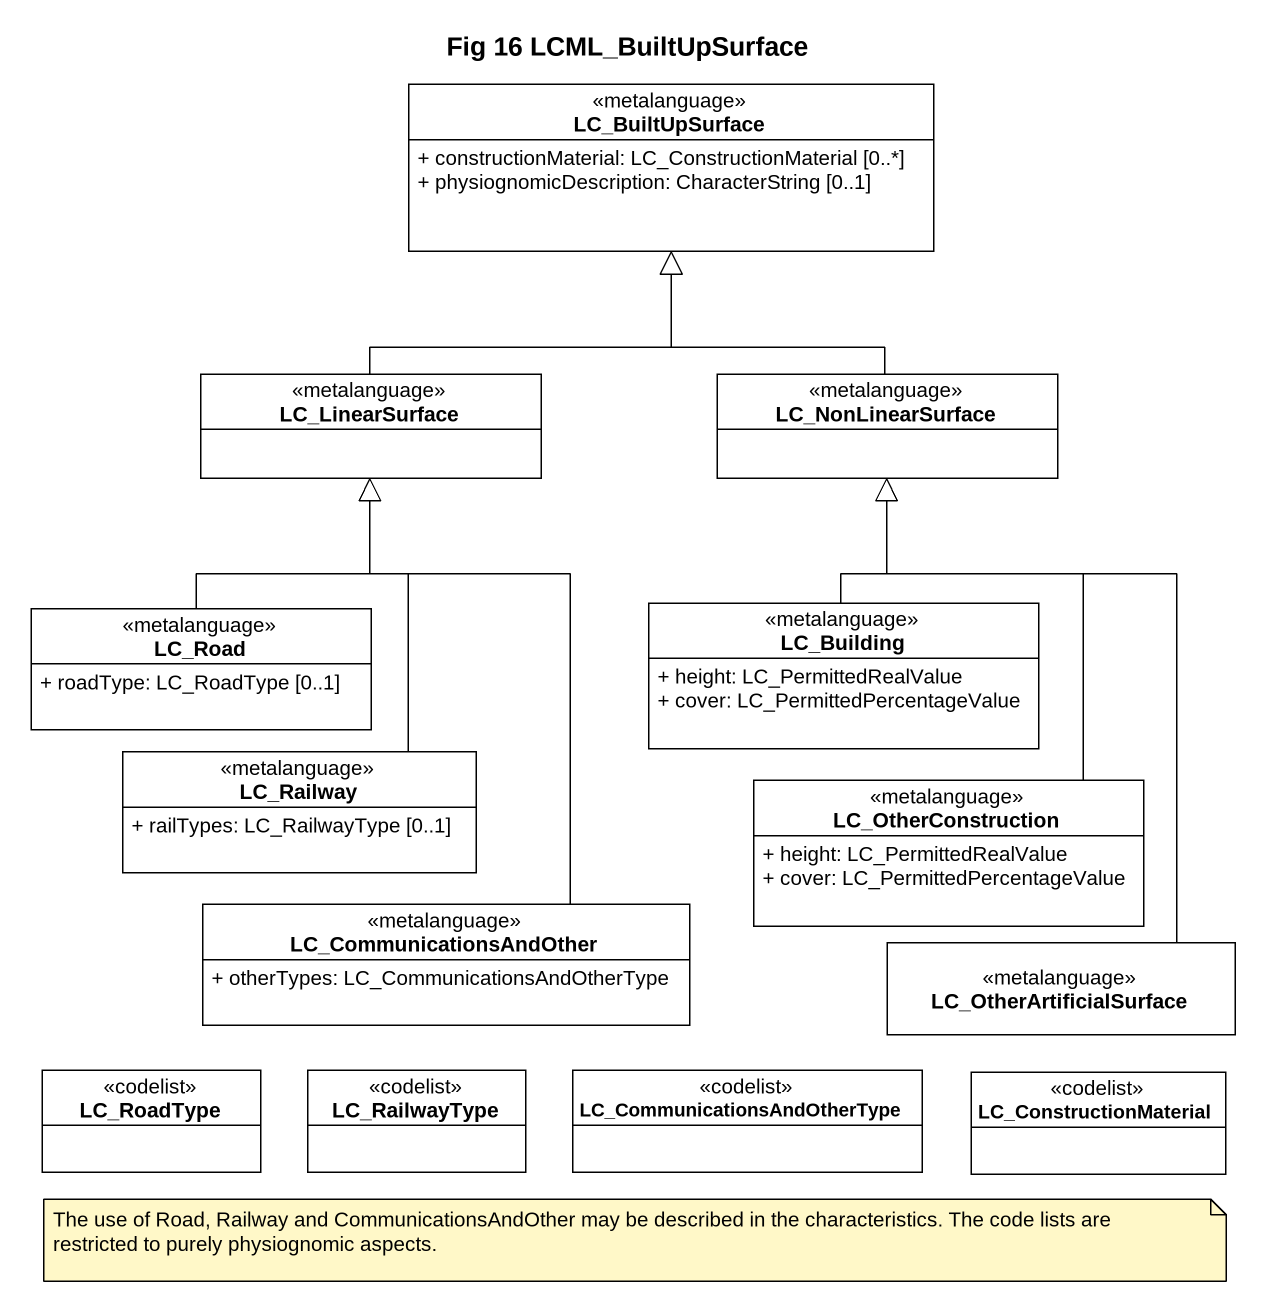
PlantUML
@startuml
title Fig 16 LCML_BuiltUpSurface
hide circle
hide empty members
skinparam classAttributeIconSize 0
class LC_BuiltUpSurface <<metalanguage>> #FFFFFF {
  + constructionMaterial: LC_ConstructionMaterial [0..*]
  + physiognomicDescription: CharacterString [0..1]
}
class LC_LinearSurface <<metalanguage>> #FFFFFF
class LC_NonLinearSurface <<metalanguage>> #FFFFFF
class LC_Road <<metalanguage>> #FFFFFF {
  + roadType: LC_RoadType [0..1]
}
class LC_Building <<metalanguage>> #FFFFFF {
  + height: LC_PermittedRealValue
  + cover: LC_PermittedPercentageValue
}
class LC_Railway <<metalanguage>> #FFFFFF {
  + railTypes: LC_RailwayType [0..1]
}
class LC_OtherConstruction <<metalanguage>> #FFFFFF {
  + height: LC_PermittedRealValue
  + cover: LC_PermittedPercentageValue
}
class LC_CommunicationsAndOther <<metalanguage>> #FFFFFF {
  + otherTypes: LC_CommunicationsAndOtherType
}
class LC_OtherArtificialSurface <<metalanguage>> #FFFFFF
class LC_RoadType <<codelist>> #FFFFFF
class LC_RailwayType <<codelist>> #FFFFFF
class "LC_CommunicationsAndOtherType" as LC_CommunicationsAndOtherTyp <<codelist>> #FFFFFF
class LC_ConstructionMaterial <<codelist>> #FFFFFF
LC_LinearSurface -up-|> LC_BuiltUpSurface
LC_NonLinearSurface -up-|> LC_BuiltUpSurface
LC_Road -up-|> LC_LinearSurface
LC_Building -up-|> LC_NonLinearSurface
LC_Railway -up-|> LC_LinearSurface
LC_OtherConstruction -up-|> LC_NonLinearSurface
LC_CommunicationsAndOther -up-|> LC_LinearSurface
LC_OtherArtificialSurface -up-|> LC_NonLinearSurface
note as N1
  The use of Road, Railway and CommunicationsAndOther may be described in the characteristics. The code lists are restricted to purely physiognomic aspects.
end note
@enduml
